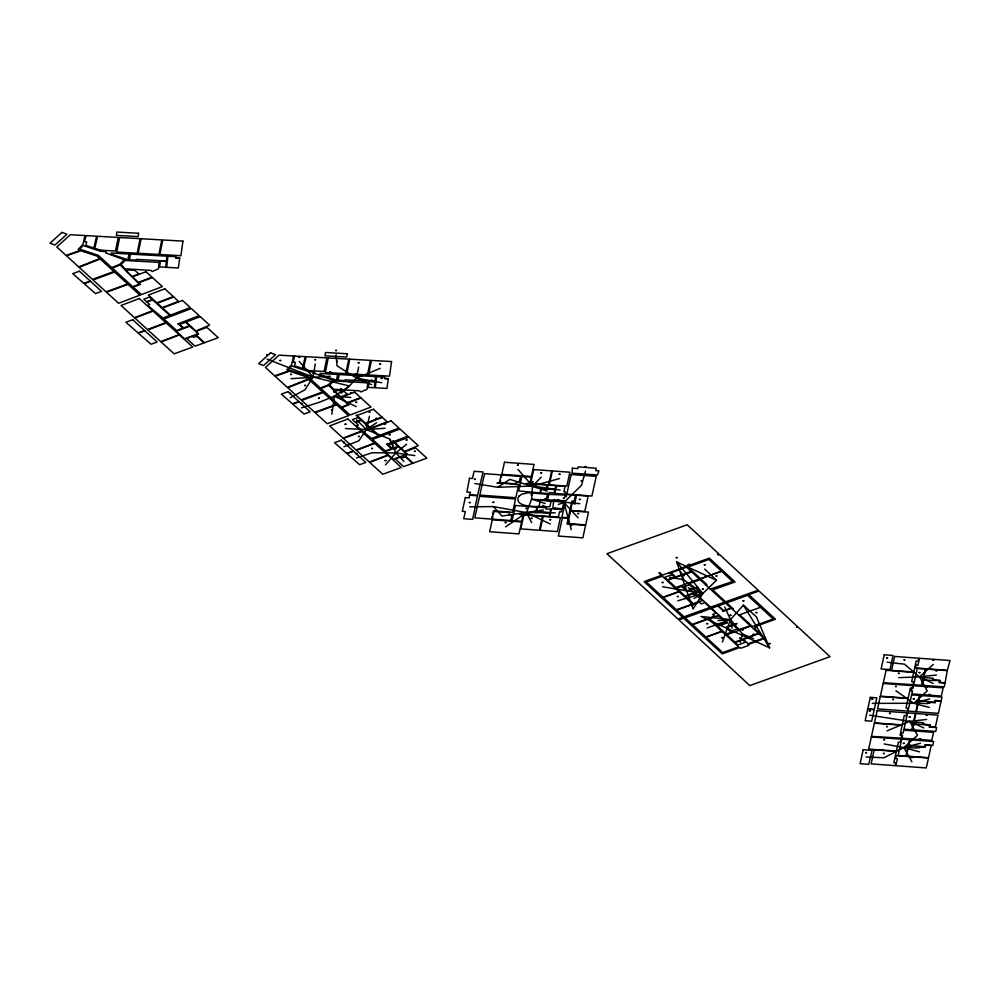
<?xml version="1.0" encoding="UTF-8"?>
<svg xmlns="http://www.w3.org/2000/svg" width="1000" height="1000" viewBox="0 0 1000 1000"><rect width="100%" height="100%" fill="white"/><g stroke="black" fill="none" stroke-linecap="round" stroke-linejoin="round"><path stroke-width="1.5" d="M331.863 414.225L334.363 396.225L349.4 386L356.538 378.113L380.238 368.325M179.7 258.2L178.325 268L166.7 267.337L167.913 256.238L176.075 256.7L175.925 258.062L179.7 258.2L176.038 258.062M388.325 378.65L386.95 388.45L375.325 387.788L376.538 376.675L384.7 377.137L384.55 378.512L388.325 378.65L384.663 378.512M290.163 397.75L305.1 389.725L313.062 377.038L315.225 364.012M358.612 367.038L356.538 378.113L371.625 384.65M917.8 703.037L918.4 700.537M499.963 480.538L500.775 477.137M492.337 516.962L493.15 513.587M539.125 505.988L540.45 500.25M930.062 724.788L929.613 726.825L935.325 727.25L938 715.138L915.837 713.5L913.95 722L923.062 722.675L922.712 724.275L930.088 724.812M343.925 446.788L358.913 440.763L366.337 429.575L369.475 416.275M585.525 471L581.525 485.262L563.938 502.463L558.362 504.462M740.263 642.387L742.588 634.062L730.487 619.575L724.675 606.962M722.375 642.013L730.487 619.575L743.425 605.175L756.438 616.888L769.575 647.837L701.1 616.5L730.487 619.575L732.113 628.237M518.837 496.375C513.425 506.225 532.975 506.825 538.375 506.488L549.862 506.775L551.138 501.012L539.65 500.188L546.175 500.087L547.463 494.275L528.1 492.738L521.725 494.188L518.837 496.375L519.513 495.7M385.487 464.85L395.8 452.95L406.587 444.263M541.175 477.188L532.525 486.025L531.613 499.113L526.5 512.638L505.613 526.85M716.488 580.275L702.9 593.45L693.05 609.025L676.688 561.987L716.488 580.275L704.7 569.125M872.288 703.388L913.75 703.275L927.225 690.863L919.488 676.888L904.45 664.163L887.113 662.212M933.337 664.375L919.488 676.888L898.763 677.638M341.175 393.237L349.4 386L313.062 377.038L267.087 359.162M266.688 354.712L267.5 354.712M267.488 355.025L266.725 355.05M279.913 360.363L280.738 360.363M280.712 360.688L279.913 360.662M298.85 357.013L299.662 357.013M299.637 357.337L298.913 357.362M290.613 374.225L291.425 374.225M291.363 374.575L290.65 374.562M314.812 359.562L315.637 359.562M315.613 359.875L314.837 359.875M335.712 350.325L336.525 350.325M336.5 350.65L335.75 350.662M312.663 372.587L313.475 372.587M313.475 372.887L312.663 372.887M289.75 393.3L290.575 393.3M290.55 393.625L289.75 393.6M304.688 385.275L305.5 385.275M305.438 385.625L304.713 385.588M336.625 361.362L337.438 361.362M337.438 361.662L336.637 361.675M329.888 371.763L330.7 371.763M330.675 372.075L329.9 372.075M301.075 403.413L301.887 403.413M301.863 403.725L301.112 403.75M358.2 362.587L359.025 362.587M359 362.912L358.3 362.95M318.55 397.975L319.363 397.975M319.35 398.288L318.612 398.325M333.95 391.775L334.762 391.775M356.125 373.65L356.938 373.65M334.762 392.075L333.975 392.088M356.925 373.975L356.15 373.975M349 381.538L349.812 381.538M340.763 388.787L341.575 388.787M349.787 381.863L349.087 381.9M341.562 389.1L340.788 389.1M379.825 363.875L380.65 363.875M380.575 364.212L379.875 364.2M350.438 393.013L351.25 393.013M331.463 409.775L332.275 409.775M351.238 393.338L350.475 393.35M332.275 410.075L331.463 410.075M371.225 380.188L372.038 380.188M372.025 380.513L371.238 380.513M381.238 378.275L382.062 378.275M381.987 378.625L381.262 378.587M355.838 402.15L356.65 402.15M356.65 402.45L355.863 402.463M345.062 424.075L345.887 424.075M356.262 415.337L357.075 415.337M345.863 424.4L345.062 424.387M357.013 415.688L356.275 415.65M369.075 411.825L369.888 411.825M369.825 412.175L369.087 412.15M343.525 442.337L344.338 442.337M344.312 442.65L343.612 442.7M365.925 425.112L366.75 425.112M366.688 425.462L365.95 425.438M376.15 418.312L376.962 418.312M376.962 418.612L376.163 418.625M358.512 436.312L359.325 436.312M359.312 436.625L358.512 436.613M384.663 423.8L385.487 423.8M385.462 424.113L384.712 424.137M356.012 453.488L356.825 453.488M356.812 453.812L356.012 453.787M371.712 448.288L372.525 448.288M372.463 448.638L371.725 448.612M389.25 434.538L390.062 434.538M390 434.888L389.288 434.875M392.788 441.087L393.612 441.087M393.537 441.438L392.837 441.425M395.387 448.5L396.213 448.5M406.188 439.812L407 439.812M396.188 448.812L395.387 448.8M406.975 440.138L406.25 440.163M385.087 460.4L385.9 460.4M385.875 460.725L385.175 460.763M403.55 456.9L404.375 456.9M404.35 457.225L403.6 457.238M414.475 451.15L415.3 451.15M415.275 451.475L414.5 451.475M474.475 479.087L475.288 479.087M475.275 479.412L474.513 479.425M469.3 502.4L470.112 502.4M470.1 502.725L469.312 502.725M517.525 464.925L518.35 464.925M497.238 482.812L498.05 482.812M518.35 465.225L517.525 465.225M498.05 483.125L497.262 483.137M509.438 474.925L510.262 474.925M510.262 475.225L509.438 475.225M493 502.125L493.812 502.125M493.75 502.475L493.038 502.463M540.763 472.725L541.587 472.725M541.587 473.038L540.763 473.038M532.125 481.575L532.938 481.575M532.925 481.887L532.188 481.925M501.525 511.575L502.35 511.575M502.325 511.9L501.575 511.912M531.213 494.663L532.025 494.663M532.013 494.975L531.275 495.012M559.163 474.075L559.975 474.075M559.963 474.4L559.2 474.412M546.938 486.637L547.75 486.637M505.2 522.388L506.012 522.388M547.75 486.95L546.938 486.95M506.012 522.7L505.225 522.712M526.087 508.188L526.912 508.188M526.888 508.5L526.112 508.5M559.725 485.613L560.538 485.613M544.763 499.062L545.575 499.062M560.475 485.962L559.75 485.925M545.55 499.375L544.763 499.363M585.112 466.55L585.925 466.55M585.913 466.875L585.175 466.9M542.888 505.55L543.7 505.55M543.7 505.85L542.888 505.85M531.213 518.188L532.025 518.188M532 518.513L531.225 518.513M557.962 500.012L558.775 500.012M581.125 480.812L581.938 480.812M558.713 500.363L557.975 500.325M581.875 481.163L581.163 481.138M563.538 498.013L564.35 498.013M564.325 498.325L563.55 498.325M554.825 508.35L555.65 508.35M555.625 508.663L554.85 508.663M549.862 519.562L550.675 519.562M550.662 519.875L549.9 519.9M579.388 499.225L580.2 499.225M580.138 499.575L579.4 499.55M577.737 513.4L578.562 513.4M578.538 513.725L577.825 513.763M570.862 525.262L571.675 525.262M571.663 525.575L570.95 525.625M676.275 557.537L677.1 557.537M677.075 557.85L676.325 557.875M669.325 572.788L670.138 572.788M670.113 573.1L669.388 573.138M662.237 582.325L663.05 582.325M680.65 567.625L681.462 567.625M663.05 582.625L662.25 582.638M681.4 567.975L680.688 567.95M683.263 575.3L684.075 575.3M684.013 575.65L683.3 575.625M704.287 564.675L705.1 564.675M705.088 564.987L704.287 564.975M687.913 583.337L688.725 583.337M688.7 583.65L687.95 583.663M677.4 596.35L678.225 596.35M678.225 596.65L677.4 596.65M693.575 594.012L694.388 594.012M716.087 575.825L716.9 575.825M694.325 594.362L693.612 594.35M716.875 576.138L716.125 576.163M702.5 589L703.312 589M703.25 589.35L702.513 589.325M692.638 604.575L693.45 604.575M693.438 604.9L692.675 604.913M700.7 612.05L701.513 612.05M701.488 612.375L700.7 612.35M724.262 602.513L725.075 602.513M725.075 602.812L724.287 602.837M706.775 623.513L707.588 623.513M707.588 623.812L706.775 623.812M717.487 616.163L718.3 616.163M718.288 616.475L717.5 616.475M743.025 600.725L743.838 600.725M743.838 601.025L743.037 601.038M730.075 615.125L730.9 615.125M730.875 615.45L730.075 615.425M731.712 623.787L732.525 623.787M732.513 624.1L731.725 624.1M721.963 637.562L722.788 637.562M722.763 637.875L721.988 637.875M756.038 612.438L756.85 612.438M756.825 612.762L756.1 612.788M742.188 629.612L743 629.612M743 629.913L742.188 629.913M739.862 637.925L740.675 637.925M740.612 638.275L739.9 638.263M753.213 634.263L754.038 634.263M754.013 634.575L753.263 634.6M769.163 643.388L769.987 643.388M769.963 643.713L769.237 643.737M886.712 657.763L887.525 657.763M887.463 658.112L886.725 658.088M904.038 659.712L904.862 659.712M904.788 660.062L904.087 660.037M898.35 673.188L899.175 673.188M899.15 673.512L898.35 673.487M871.875 698.925L872.7 698.925M872.625 699.275L871.9 699.25M895.475 686.338L896.287 686.338M896.225 686.688L895.5 686.663M869.262 710.738L870.088 710.738M870.088 711.038L869.287 711.062M932.938 659.925L933.75 659.925M919.075 672.438L919.9 672.438M933.75 660.225L932.938 660.225M919.825 672.788L919.125 672.763M892.638 699.35L893.462 699.35M893.388 699.7L892.688 699.675M935.975 670.55L936.787 670.55M936.787 670.85L935.975 670.85M889.55 713.275L890.362 713.275M890.3 713.625L889.562 713.587M932.65 678.913L933.475 678.913M933.4 679.262L932.675 679.237M926.812 686.4L927.625 686.4M913.35 698.812L914.163 698.812M927.613 686.725L926.875 686.75M914.137 699.137L913.35 699.112M886.612 726.438L887.425 726.438M887.425 726.737L886.625 726.75M929.262 694.412L930.088 694.412M930.088 694.712L929.287 694.725M865.675 752.562L866.488 752.562M909.287 716.888L910.1 716.888M866.488 752.875L865.7 752.887M910.088 717.212L909.287 717.188M883.75 739.513L884.562 739.513M884.5 739.862L883.763 739.825M928.9 702.987L929.725 702.987M929.65 703.337L928.925 703.312M926.237 715.013L927.062 715.013M927 715.362L926.263 715.337M883.5 753.3L884.325 753.3M884.3 753.625L883.5 753.612M923.363 723.45L924.175 723.45M924.15 723.763L923.363 723.75M917.1 730.812L917.913 730.812M903.438 743.15L904.25 743.15M917.887 731.125L917.1 731.112M904.188 743.5L903.462 743.462M919.975 738.787L920.788 738.787M920.775 739.112L920.013 739.125M918.988 747.387L919.8 747.387M919.788 747.712L919.025 747.725M911.475 757.312L912.288 757.312M912.275 757.625L911.475 757.613M345.475 428.537L366.337 429.575L376.55 422.762M474.875 483.537L497.65 487.275L509.85 479.375L547.35 491.1M693.988 598.475L702.9 593.45L676.688 561.987M887.013 730.888L909.7 721.35L926.65 719.463M350.85 397.475L334.363 396.225L318.962 402.425L301.475 407.863M689.45 564.362L687.663 564.925L688.438 565.688L662.45 575.138L659.8 572.688L658.863 573.025L661.4 575.375L644.112 581.613L682.725 617.35L678 619.05L606.9 553.737L687.188 524.788L718.812 553.85L717.525 554.312L718.35 555.087L719.638 554.625L758.162 590.225L725.55 601.8L712.688 589.913L735.062 581.95L709.35 558.138L690.2 565.05L689.362 564.312M705.837 585L706.912 584.612L687.9 567.05L708.838 559.5L732.663 581.538L710.238 589.062M738.787 615.1L760.512 607.275M707.175 627.962L730.487 619.575L717.887 620.612M356.413 457.938L372.113 452.75L395.8 452.95L414.888 455.613M677.812 600.8L702.9 593.45L683.675 579.75L669.725 577.238M559.575 478.537L532.525 486.025L497.65 487.275M895.888 690.788L913.75 703.275L929.675 698.863M920.387 743.25L903.85 747.6L883.913 757.763L866.087 757.025M543.288 510L501.938 516.038L493.413 506.575L469.712 506.863M936.388 675L919.488 676.888L933.062 683.363M291.025 378.688L330.288 376.213M356.662 419.787L366.337 429.575L385.075 428.25M555.237 512.8L526.5 512.638L493.413 506.575M579.788 503.675L531.613 499.113L545.163 503.512M869.675 715.188L909.7 721.35L923.763 727.9M560.138 490.062L532.525 486.025L517.938 469.375M662.638 586.775L702.9 593.45L688.312 587.788M381.65 382.725L356.538 378.113L337.025 365.812L336.112 354.787M884.15 743.962L903.85 747.6L919.4 751.838M913.75 703.275L929.312 707.438M366.337 429.575L389.663 439L393.2 445.538M742.588 634.062L753.625 638.713M334.363 396.225L356.25 406.6M550.275 524.012L526.5 512.638L531.613 522.638M739.688 614.788L752.362 626.512L773.188 619L747.562 595.312L726.675 602.837L733.2 608.875L731.213 608.375L722.85 611.388L723.263 610.887L717.962 605.975L711.562 608.288L727.3 622.762M732.325 609.188L750.337 625.837L738.725 629.538L733.863 625.037L737.038 623.438L730.35 625.525L726.012 627.413L731.25 632.238L726.162 634.075L717.675 626.225L727.237 622.788M403.963 461.35L395.8 452.95L389.663 439M578.15 517.85L563.938 502.463L571.275 529.712M299.25 361.475L313.062 377.038M743.425 605.175L769.575 647.837M911.888 761.762L903.85 747.6L917.5 735.263L909.7 721.35M681.062 572.075L683.675 579.75M166.35 261.4L165.712 267.275L159.575 266.925L160.4 261.125L166.35 261.4M166.925 256.175L166.388 261.05L136.575 259.4L136.438 260.188L129.45 259.8L130.588 254.112L166.925 256.175M374.975 381.85L374.338 387.725L368.188 387.375L369.025 381.562L374.975 381.85M375.55 376.625L375.012 381.5L345.188 379.85L345.062 380.637L338.075 380.238L339.212 374.562L375.55 376.625M138.6 233.287L138.125 236.612L116.337 235.375L116.9 232.05L138.6 233.287M159.2 262.4L158.412 268.863L152.225 271.5L151.1 270.438L124.9 268.775L121.125 264.562L125.15 260.475L159.2 262.4M182.938 241.112L180.888 255.712L159.863 254.513L162.787 239.963L182.938 241.112M347.212 353.738L346.75 357.062L324.963 355.825L325.525 352.5L347.212 353.738M367.825 382.85L367.038 389.312L360.85 391.938L359.725 390.887L333.525 389.212L329.75 385.012L333.775 380.913L367.825 382.85M391.562 361.55L389.513 376.15L368.488 374.963L371.413 360.412L391.562 361.55M100.425 251.213L106.163 251.65L105.712 252.913L124.25 259.762L119.725 264.35L111.775 267.613L98.325 255.362L79.775 249.163L82.975 245.487L100.425 251.213M100.6 250.175L115.5 251.025L118.238 237.438L97.587 236.262L94.8 248.312L100.588 250.212M309.05 371.662L314.788 372.088L314.337 373.363L332.875 380.213L328.35 384.8L320.4 388.062L306.938 375.812L288.4 369.613L291.6 365.938L309.05 371.662M309.225 370.625L324.125 371.475L326.863 357.875L306.212 356.712L303.425 368.762L309.212 370.662M469.5 478.275L466.875 492.038L470.538 492.3L469.513 494.775L477.562 495.375L483.05 471.95L474.1 471.3L472.463 478.488L469.5 478.275M925.1 744.875L924.85 746.762L910.325 745.75L910.512 744.938L908.875 744.825L910 739.788L933.662 741.525L932.8 745.425L925.1 744.875M935.088 700.45L934.837 702.337L918.838 700.525L919.95 695.462L941.988 697.087L941.162 700.837L935.088 700.45M119.625 237.512L116.7 252.062L137.188 253.225L140.113 238.675L119.625 237.512M129.012 254.025L127.863 259.7L110.8 254.112L111.55 253.025L129.012 254.025M141.1 238.738L138.175 253.275L158.875 254.45L161.8 239.913L141.1 238.738M328.25 357.962L325.325 372.512L345.812 373.675L348.738 359.125L328.25 357.962M337.638 374.462L336.488 380.15L319.425 374.562L320.175 373.475L337.638 374.462M349.725 359.175L346.8 373.725L367.5 374.9L370.425 360.35L349.725 359.175M465.325 497.587L462.287 511.312L465.325 511.538L463.738 518.737L472.638 519.388L477.475 495.775L469.425 495.175L469.3 497.875L465.325 497.587M479.55 496.325L474.8 517.85L491.662 519.1L492.125 516.95L492.825 517L492.35 519.15L510.788 520.5L512.013 514.913L509.137 514.7L509.613 512.525L494.012 511.375L493.512 513.612L492.825 513.562L493.413 510.925L512.587 512.337L515.538 498.975L479.55 496.325M484.55 473.663L479.825 495.112L515.8 497.75L518.725 484.513L499.288 483.075L499.85 480.538L500.55 480.588L500.075 482.7L515.737 483.85L516.188 481.8L519.275 482.025L520.525 476.375L501.775 474.988L501.3 477.175L500.6 477.125L501.087 474.913L484.55 473.663M504.487 462.25L501.825 474.312L531.413 476.488L534.025 464.425L504.487 462.25M492.262 519.8L489.625 531.737L518.95 533.9L521.587 521.95L492.262 519.8M515.438 505.487L512.1 520.6L521.737 521.312L523.138 514.963L519.562 514.263L549.113 516.438L549.888 512.938L535.9 511.912L537.025 507.075L515.438 505.487M521.85 476.475L518.65 490.95L539.925 492.925L540.962 488.225L555.013 489.263L555.8 485.7L526.237 483.525L529.888 483.425L531.263 477.163L521.85 476.475M533.7 469.6L530.638 483.475L548.65 484.8L551.712 470.887L533.7 469.6M523.875 515.025L520.812 528.9L539.35 530.262L542.413 516.388L523.875 515.025M541.475 488.612L540.513 492.962L549.15 493.6L549.388 492.537L554.212 492.9L554.938 489.6L541.475 488.612M537.612 507.113L536.613 511.613L549.963 512.6L550.7 509.275L545.725 508.875L545.975 507.725L537.612 507.113M552.362 470.938L549.288 484.85L566.775 486.138L569.9 472.225L552.362 470.938M543.162 516.438L540.1 530.312L557.375 531.587L560.438 517.712L543.162 516.438M548.775 494.375L547.575 499.85L565.538 500.737L561.875 517.312L568.362 517.788L571.975 501.15L574.175 501.312L575.538 495.15L566.7 494.5L566.2 496.763L564.925 496.675L565.288 495.037L548.775 494.375M551.413 508.75L549.7 516.487L558.387 517.125L559.562 511.8L561.3 511.925L561.825 509.513L551.413 508.75M556.438 485.75L554.738 493.425L564.888 494.175L565.413 491.825L563.888 491.712L565.075 486.388L556.438 485.75M553.763 500.275L552.85 508.038L562.425 508.75L564.125 501.037L553.763 500.275M572.35 468.2L572.05 473.15L597.513 474.988L598.9 470.863L595.7 470.625L596.388 468.25L578.162 466.9L577.8 468.6L572.35 468.2M571.163 474.5L566.775 494.162L591.9 496.037L596.25 476.35L571.163 474.5M562.413 517.762L558.375 536.062L582.837 537.863L585.6 525.312L567 523.938L568.275 518.188L562.413 517.762M570.612 510.8L567.788 523.587L585.688 524.913L588.513 512.125L570.612 510.8M572.087 503.375L570.525 510.45L584.763 511.5L588.175 496.075L576.55 495.225L575.112 501.725L572.487 501.538L572.163 503.013L575.8 503.65L572.087 503.375M867.675 709.2L865.138 720.713L871.675 721.188L874.212 709.675L867.675 709.2M870.3 697.375L867.75 708.9L874.275 709.388L876.825 697.862L870.3 697.375M863.2 749.7L860.1 763.7L868.737 764.312L872.087 750.362L863.2 749.7M884.237 654.788L881.1 669L890.025 669.575L893.037 655.475L884.237 654.788M871.35 736.95L868.662 749.125L896.413 751.087L898.388 742.125L900.362 742.275L901.05 739.125L871.35 736.95M874.4 723.188L871.488 736.363L901.287 738.162L901.875 735.537L900.088 735.425L902.125 725.238L874.4 723.188M877.163 710.65L874.463 722.875L902.2 724.912L904.275 715.55L906.312 715.7L906.95 712.85L877.163 710.65M880.3 696.488L877.562 708.875L907.337 711.062L907.975 708.2L905.975 708.05L908.088 698.538L880.3 696.488M883.175 683.475L880.375 696.175L908.15 698.213L910.413 688.1L912.25 688.238L912.825 685.65L883.175 683.475M886.1 670.288L883.337 682.738L913.037 684.688L913.7 681.737L911.675 681.587L913.713 672.362L886.1 670.288M894.65 656.438L891.562 670.4L913.787 672.038L916.175 661.012L918.138 661.162L918.787 658.225L894.65 656.438M874.225 749.788L871.1 763.875L895.163 765.65L895.788 762.8L893.85 762.663L896.338 751.413L874.225 749.788M915.962 665.225L915.362 667.925L947.325 670.387L950 660.525L919.45 658.275L917.925 665.375L915.962 665.225M896.1 755.625L895.462 758.512L897.463 758.65L895.788 765.7L926.263 767.95L928.475 757.987L896.1 755.625M901.3 732.962L900.812 735.138L902.575 735.3L901.925 738.213L931.775 740.413L933.562 732.35L903.763 730.15L903.112 733.1L901.3 732.962M911.275 688.538L910.788 690.775L912.5 690.9L911.838 693.888L941.35 696.062L943.162 687.887L913.462 685.688L912.812 688.625L911.275 688.538M914.325 681.775L913.675 684.725L921.712 685.325L925.263 669.013L917.312 668.425L914.35 681.775M901.688 739.175L898.15 755.5L905.9 756.075L909.562 739.75L901.688 739.175M907.575 712.9L903.975 729.188L911.85 729.775L915.413 713.475L907.575 712.9M911.625 694.85L907.975 711.112L915.875 711.7L919.525 695.438L911.625 694.85M908.238 747.487L906.338 756.1L928.525 757.738L931.225 745.512L925.638 745.15L925.2 747.15L917.7 746.562L917.362 748.088L908.238 747.487M925.688 669.038L923.812 677.562L932.913 678.238L932.562 679.837L940.075 680.362L939.638 682.35L945.088 682.75L947.262 670.625L925.688 669.038M913.388 724.8L912.275 729.8L935.763 731.462L936.625 727.575L929.137 727.038L929.575 725.025L915.275 723.988L915.088 724.862L913.388 724.8M918.225 703.062L916.3 711.725L938.4 713.35L941.112 701.075L935.625 700.725L935.188 702.725L927.688 702.138L927.35 703.662L918.225 703.062M923.3 680.113L922.138 685.35L944.175 686.888L945.025 683L939 682.55L939.587 680.6L923.3 680.113M84.975 235.538L82.888 244.55L78.2 249.412L79.525 250.675L66.062 255.425L56.8 246.988L70.4 234.713L84.975 235.538M85.975 235.6L84.55 241.75L86.7 241.887L85.887 245.387L93.863 248.012L96.6 236.2L85.975 235.6M293.6 355.988L291.512 364.988L286.825 369.862L288.15 371.125L274.688 375.863L265.425 367.438L279.025 355.163L293.6 355.988M294.6 356.05L293.175 362.188L295.325 362.337L294.513 365.838L302.488 368.45L305.225 356.65L294.6 356.05M61.962 232.4L50 243.188L54.988 245.025L66.938 234.237L61.962 232.4M270.575 352.85L258.625 363.638L263.6 365.475L275.562 354.688L270.575 352.85M120.1 264.913L112.312 268.1L132.762 286.725L139.375 284.212L120.1 264.913M328.713 385.363L320.925 388.55L341.388 407.175L348 404.663L328.713 385.363M99.75 258.6L78.688 266.913L66.487 255.812L80.8 250.775L97 256.087L99.75 258.6M100.188 258.988L79.112 267.3L92.4 279.4L113.938 271.512L100.188 258.988M178.05 323.862L183 328.15L176.562 330.5L163.925 318.988L191.363 308.55L199.2 315.688L178.05 323.862M308.375 379.038L287.312 387.362L275.113 376.25L289.413 371.225L305.625 376.538L308.375 379.038M308.8 379.438L287.738 387.75L301.025 399.85L322.562 391.962L308.8 379.438M386.675 444.312L391.625 448.587L385.188 450.95L372.55 439.438L399.988 429L407.825 436.125L386.675 444.312M138.825 273.888L132.1 276.45L126.287 270.938L129.025 269.975L134.787 270.35L138.825 273.888M146 271.712L132.525 276.837L138.35 282.35L151.988 277.162L146 271.712M152.425 277.55L138.763 282.75L140.488 284.35L133.2 287.125L141.4 294.6L162.375 286.625L152.425 277.55M139.913 295.163L118.612 303.263L106.525 292.25L128.062 284.363L139.913 295.163M139.325 298.525L121.05 305.475L134.412 317.65L152.637 310.712L139.325 298.525M164.8 288.825L148.387 295.075L156.9 302.838L173.325 296.588L164.8 288.825M149.55 297L143.8 299.188L146.537 301.688L152.287 299.5L149.55 297M152.713 299.887L146.962 302.075L149.725 304.575L147.675 305.325L162.862 318.025L169.762 315.4L152.713 299.887M173.75 296.975L157.338 303.225L162.175 307.625L178.55 301.4L173.75 296.975M153.075 311.1L134.838 318.038L147.475 329.538L165.763 322.587L153.075 311.1M182.475 300.462L162.6 308.012L170.425 315.15L190.3 307.587L182.475 300.462M166.188 322.975L147.9 329.925L160.738 341.625L179.175 334.613L166.188 322.975M185.55 322.238L179.638 324.487L183.675 327.9L189.45 325.788L185.55 322.238M200.263 316.65L186.05 322.05L195.9 331.012L209.6 325.15L200.263 316.65M179.488 334.9L161.062 341.912L174.15 353.825L192.712 347.038L179.488 334.9M198.162 333.713L184.575 338.888L176.25 331.3L189.875 326.175L198.162 333.713M192.463 336.3L186.637 338.512L195.05 346.175L204.013 342.9L196.7 336.238L193.725 337.375L192.463 336.3M198.475 334.012L196 334.95L204.513 342.713L218.225 337.688L206.912 327.388L196.213 331.3L198.475 334.012M347.438 394.338L340.725 396.887L334.913 391.388L337.65 390.412L343.413 390.8L347.438 394.338M354.625 392.163L341.15 397.287L346.975 402.8L360.613 397.612L354.625 392.163M361.037 398L347.388 403.2L349.1 404.8L341.825 407.562L350.025 415.037L371 407.062L361.037 398M348.537 415.613L327.238 423.713L315.15 412.7L336.688 404.812L348.537 415.613M347.95 418.975L329.663 425.925L343.038 438.088L361.262 431.15L347.95 418.975M373.425 409.275L357.013 415.525L365.525 423.288L381.95 417.038L373.425 409.275M358.175 417.45L352.425 419.637L355.163 422.125L360.913 419.938L358.175 417.45M361.337 420.337L355.588 422.525L358.35 425.025L356.3 425.775L371.488 438.475L378.387 435.85L361.337 420.337M382.375 417.425L365.95 423.675L370.788 428.075L387.175 421.85L382.375 417.425M361.7 431.55L343.462 438.488L356.1 449.988L374.387 443.038L361.7 431.55M391.1 420.9L371.225 428.462L379.05 435.6L398.925 428.038L391.1 420.9M374.812 443.425L356.525 450.375L369.363 462.062L387.8 455.062L374.812 443.425M394.175 442.688L388.263 444.938L392.3 448.35L398.075 446.238L394.175 442.688M408.875 437.1L394.675 442.5L404.525 451.463L418.225 445.6L408.875 437.1M388.113 455.35L369.688 462.362L382.775 474.275L401.337 467.475L388.113 455.35M406.775 454.162L393.2 459.325L384.875 451.75L398.5 446.625L406.775 454.162M401.087 456.75L395.262 458.963L403.675 466.625L412.625 463.338L405.325 456.688L402.337 457.825L401.087 456.75M407.1 454.462L404.625 455.4L413.137 463.162L426.85 458.137L415.538 447.837L404.837 451.75L407.1 454.462M79.438 271.212L72.737 273.663L83.875 283.425L90.275 281.087L79.438 271.212M114.575 272.087L93.038 279.975L106.088 291.863L127.638 283.975L114.575 272.087M90.5 281.275L84.1 283.625L95.463 293.575L101.55 291.35L90.5 281.275M132.738 319.738L125.9 322.25L138.138 332.962L144.637 330.575L132.738 319.738M144.863 330.775L138.35 333.162L151.012 344.25L157.175 341.987L144.863 330.775M288.05 391.65L281.35 394.113L292.5 403.875L298.9 401.525L288.05 391.65M323.2 392.537L301.663 400.425L314.713 412.312L336.262 404.425L323.2 392.537M299.113 401.725L292.725 404.075L304.088 414.025L310.175 411.8L299.113 401.725M341.362 440.188L334.525 442.7L346.75 453.413L353.263 451.025L341.362 440.188M353.488 451.225L346.975 453.6L359.637 464.7L365.8 462.438L353.488 451.225M686.575 567.188L671.038 572.788L675.55 576.962L691.087 571.362L686.575 567.188M662.337 576.237L646.375 582L662.938 597.3L678.9 591.55L662.337 576.237M671.912 574.675L664.75 577.263L667.487 579.788L674.712 577.263L671.912 574.675M672.312 578.488L667.825 580.1L675.85 587.525L699.388 579.038L691.75 571.975L672.312 578.488M721.488 571.2L700.562 578.75L721.525 571.237M681.5 586.4L676.562 588.175L685.212 596.175L694.525 592.5L710.462 607.238L724.513 602.175L700.1 579.688L688.988 583.7L694.137 588.288L697.825 587.312L691.15 590.037L686.762 591.3L681.5 586.4M689.538 584.75L682.938 587.125L687.087 590.825L693.7 588.45L689.538 584.75M679.137 591.763L663.175 597.525L676.488 609.837L692.45 604.075L679.137 591.763M694.575 593.2L685.525 596.462L693.388 603.737L702.438 600.475L694.575 593.2M699.2 602.05L676.8 610.125L684.013 616.788L709.963 607.425L704.762 602.612L701.225 603.9L699.2 602.05M683.637 618.2L678.925 619.9L749.8 685.6L830.037 656.663L798.475 627.5L796.438 627.15L797.638 626.712L759 591L748.825 594.663L775.487 619.237L754.788 626.7L755.738 627.712L754.25 628.25L765.1 638.275L747.975 644.587L748.85 645.362L740.8 648.263L740 647.513L722.225 653.863L683.637 618.2M711.05 608.475L685.125 617.825L692.25 624.4L714.663 616.325L712.625 614.475L716.162 613.2L711.05 608.475M725.638 603.212L718.4 605.825L723.7 610.725L730.938 608.112L725.638 603.212M708.5 618.95L692.562 624.7L705.863 636.987L721.8 631.237L708.5 618.95M718.487 615.35L709.438 618.612L717.3 625.875L726.35 622.612L718.487 615.35M733.425 625.2L726.812 627.575L730.812 631.275L737.425 628.9L733.425 625.2M722.05 631.475L706.112 637.225L722.7 652.55L738.625 646.8L722.05 631.475M750.65 626.125L726.875 634.725L734.938 642.188L758.413 633.3L750.65 626.125M758.725 633.587L743.487 639.462L748.125 643.75L763.662 638.15L758.725 633.587M742.575 639.788L735.212 642.438L737.95 644.975L745.325 642.325L742.575 639.788"/></g></svg>
